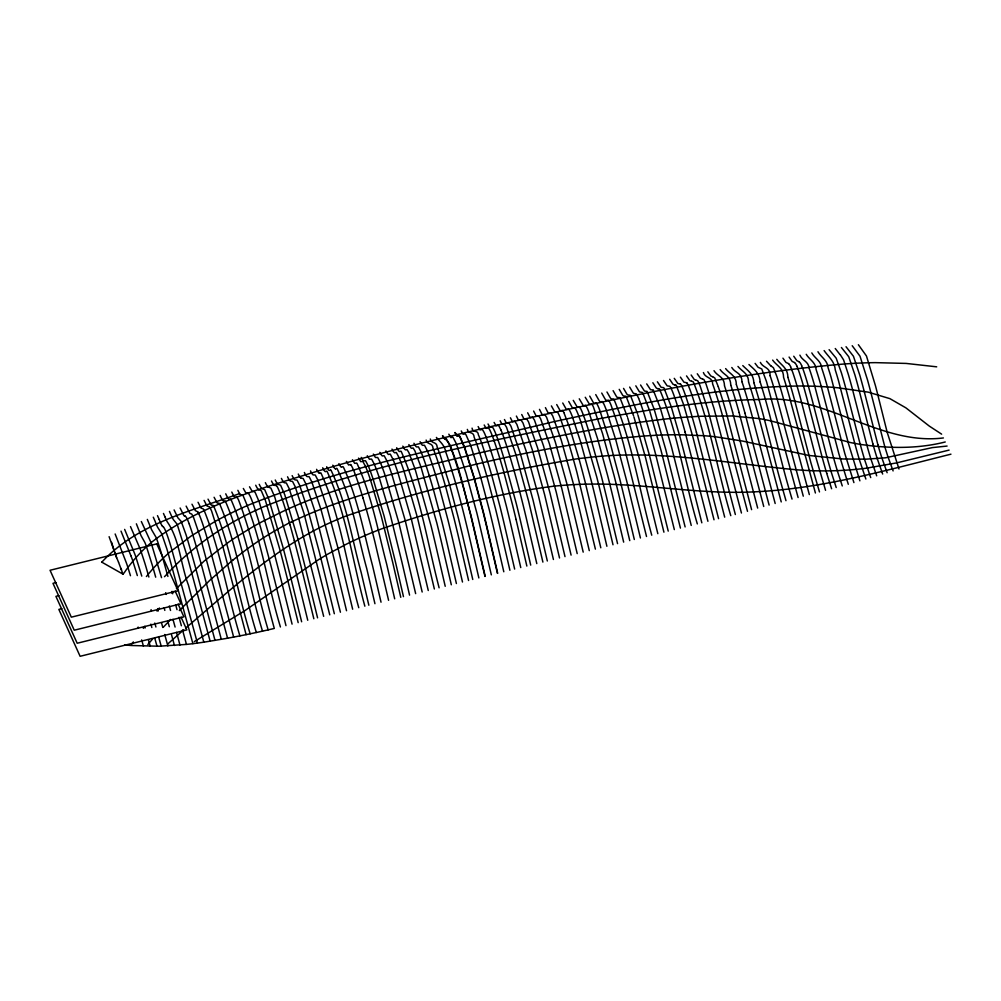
<?xml version="1.0" encoding="UTF-8"?>
<svg xmlns="http://www.w3.org/2000/svg" width="1001" height="1001" viewBox="0 0 1001 1001"><rect width="100%" height="100%" fill="white"/><g stroke="black" fill="none" stroke-linecap="round" stroke-linejoin="round"><path stroke-width="1.5" d="M123.861 573.248L126.051 570.095A148.336 140.165 -24.4 0 1 152.215 541.754C198.611 505.83 256.606 489.877 311.862 472.91C370.783 454.804 430.843 440.803 490.778 426.601C606.418 400.538 722.484 374.524 840.827 364.289A456.418 431.293 -24.4 0 1 875.249 362.637L906.13 363.426L936.698 366.829M131.832 644.043L133.333 641.929M143.281 628.34L144.857 626.276M101.614 562.374C137.5 523.285 191.529 510.96 239.602 493.593M147.835 644.519L152.878 638.688M172.122 593.343L173.849 591.416M164.502 576.701L177.027 563.726A276.364 261.161 -24.4 0 1 260.836 508.12M176.451 588.563L203.991 561.211L228.516 542.254A350.175 330.893 -24.4 0 1 238.225 535.76L251.526 527.602A304.842 288.063 -24.4 0 1 261.711 521.909L282.57 511.549A540.415 510.66 -24.4 0 1 293.193 506.731C352.127 481.031 415.678 468.893 477.74 453.29C541.516 439.026 605.63 425.488 670.683 418.456A516.228 487.812 -24.4 0 1 701.438 416.253L732.056 415.966L758.796 418.543A192.154 181.581 -24.4 0 1 770.032 420.695L850.575 442.567A209.622 198.073 -24.4 0 0 861.836 444.594C889.476 448.523 918.03 448.861 945.244 441.979M163.251 627.264L170.696 619.431M179.317 610.572L209.647 580.467L232.908 559.959M167.918 643.806L183.684 629.842M185.66 628.102C226.038 593.48 265.728 556.944 312.737 531.318M342.279 466.866L342.63 466.691A95.796 6.031 76.1 0 1 343.055 466.791A72.46 4.567 76.1 0 1 343.418 467.142C357.732 498.085 363.638 532.357 372.41 565.14A121.584 7.658 76.1 0 1 374.612 574.524L381.031 602.202M330.155 470.232L330.58 470.07M194.269 641.641L244.907 610.61L318.506 559.709A294.469 278.253 -24.4 0 1 328.478 553.741L345.47 544.632A350.513 331.218 -24.4 0 1 381.118 529.029C436.749 509.622 494.081 493.918 552.59 486.336A368.881 348.573 -24.4 0 1 590.94 484.096C646.058 483.37 700.675 494.919 755.855 491.766C822.322 488.576 886.748 470.157 950.95 454.179M291.616 521.896C347.56 495.095 408.683 482.069 468.268 466.103C525.738 452.214 583.921 440.828 642.93 436.136A406.944 384.547 -24.4 0 1 681.418 434.784L704.329 435.735A290.628 274.637 -24.4 0 1 715.778 436.836L742.254 441.016L808.883 455.455L843.105 458.996L866.178 459.159L885.322 457.832L932.406 447.597L947.096 446.058M484.959 576.451L471.884 520.357A144.357 9.097 76.1 0 0 470.445 514.439C465.19 493.18 459.321 472.047 452.164 451.351C450.675 443.368 446.459 440.59 442.467 435.848M446.121 438.951L444.669 439.051L442.742 435.773M260.76 507.957C369.432 463.989 485.197 441.904 599.624 418.668C652.577 409.021 705.968 400.325 759.909 399.512C825.037 393.055 878.903 445.908 943.417 437.95M658.17 388.788L658.808 388.626A88.063 5.543 76.1 0 1 659.471 389.014C677.652 432.069 684.146 479.266 697.322 523.923M657.995 388.851L656.331 388.05L652.865 382.745M674.999 384.947L675.587 384.872A84.547 5.33 76.1 0 1 676.263 385.347L683.52 404.329M674.824 385.01L672.947 384.184L669.656 379.254M55.993 582.569L52.978 583.32L74.249 630.205L180.968 603.803L175.162 591.015M58.921 595.608L55.918 596.358L77.19 643.243L183.896 616.841L178.09 604.053M61.849 608.658L58.846 609.396L80.118 656.293L186.824 629.879L181.031 617.091M949.098 450.1L896.633 462.9L866.365 468.205A325.212 307.307 -24.4 0 1 797.634 469.857C727.74 463.726 657.72 448.898 587.349 457.62A400.888 378.816 -24.4 0 0 575.888 458.984C497.484 472.084 419.519 490.165 344.494 516.591A282.107 266.579 -24.4 0 0 312.725 531.306M691.729 381.231L693.155 381.781A54.367 3.428 76.1 0 1 693.605 382.507C710.522 425.438 717.679 471.521 730.78 515.653M691.603 381.256L689.839 380.63L686.523 375.901M696.195 380.23L697.76 380.805L699.874 385.247L707.832 409.522L735.347 514.514M702.264 378.879L700.387 378.203L697.272 373.773M702.389 378.853L703.903 379.517L706.043 384.084L713.913 408.183L741.441 513.013M124.675 644.844L127.953 645.207A113.176 36.336 -12.7 0 0 131.444 645.507L158.934 646.221L186.461 644.406A161.661 51.914 -12.7 0 0 203.816 642.192L225.951 638.5A312.087 100.213 -12.7 0 0 239.89 635.885A293.255 94.157 -12.7 0 0 274.312 628.44C262.35 585.748 254.392 541.616 238.588 500.062A80.418 5.068 76.1 0 0 237.6 498.248L236.987 497.447A90.027 5.668 76.1 0 0 236.749 497.234L235.11 497.122A102.54 6.456 76.1 0 1 231.807 492.054M446.396 438.876C458.658 461.123 463.413 489.401 470.72 514.364A144.745 9.122 76.1 0 1 472.159 520.295L485.235 576.376M695.945 380.28L694.244 379.467L691.128 374.987M712.674 376.701L714.777 377.953L718.23 386.536M712.549 376.714L710.798 375.963L707.832 371.796M335.535 468.881L336.574 468.38A98.186 6.181 76.1 0 1 336.999 468.481C352.164 499.699 357.482 535.11 366.691 568.393A128.816 8.121 76.1 0 1 368.456 575.913L374.937 603.703M770.87 365.803L773.435 367.767L776.826 376.464A58.358 3.679 76.1 0 1 783.558 399.011L809.334 494.582M770.745 365.815L766.503 361.248M319.444 473.273L320.683 472.872A87.675 5.518 76.1 0 1 320.933 472.972C340.353 515.315 346.283 563.062 358.758 607.707M301.301 478.265L303.103 478.403L305.856 483.858L314.977 511.524L340.428 612.224M223.711 501.038L224.775 500.975A105.218 6.632 76.1 0 1 225.513 501.488C243.281 542.767 249.287 588.413 262.525 631.143M680.242 383.884L677.902 383.571L674.249 378.34M185.198 516.103L184.234 515.89A67.455 4.254 76.1 0 1 183.884 515.553L180.117 508.007M241.041 495.132L242.73 495.207A93.706 5.906 76.1 0 1 242.93 495.357C261.386 536.986 267.192 583.608 280.43 626.976M268.255 487.012L270.908 488.113L274.712 496.896L288.576 543.581A126.251 7.958 76.1 0 1 297.472 578.34L307.745 620.27M876.688 475.825L871.108 459.634A51.426 3.241 76.1 0 1 866.14 442.567L852.439 389.189A49.9 3.141 76.1 0 0 850.888 383.471A51.001 3.216 76.1 0 0 848.335 374.437L843.555 359.834L840.277 354.717M258.621 489.614L261.299 490.715L265.415 500.462L279.754 549.199A139.402 8.784 76.1 0 1 287.85 580.73L298.173 622.635M839.977 354.567L835.247 348.511M101.789 562.162L122.973 574.149M941.628 434.159L929.328 426.113L905.892 407.857L889.902 398.648L868.18 392.142L837.912 387.787A403.941 381.706 -24.4 0 0 799.661 385.986C716.065 387.174 633.808 404.404 552.414 421.997C450.813 446.796 347.072 465.603 249.612 504.604A355.893 336.298 -24.4 0 0 214.527 521.796L191.279 535.923L169.507 552.389A173.936 164.364 -24.4 0 0 146.409 576.538M799.198 361.786L796.909 360.735L793.743 356.231M794.544 362.5L792.191 361.461L789.076 357.057M276.351 485.585L274.374 485.347A111.937 7.057 76.1 0 1 271.509 481.006M788.613 363.626L785.973 362.437L782.932 358.17M346.384 461.373L348.586 465.015L350.175 464.539A77.202 4.867 76.1 0 1 350.6 464.727L350.775 464.889M163.451 527.014L162.225 525.925M653.328 390.315L660.084 407.382M197.71 511.761L195.333 510.648L191.979 504.216M209.797 507.507L210.548 508.808A77.678 4.892 76.1 0 1 211.686 511.273L223.01 547.159L246.108 634.647M714.001 370.695C717.767 376.714 724.286 376.288 724.499 385.785M720.157 369.582C724.173 375.45 730.517 375.538 730.768 385.047M703.403 372.547C705.43 378.553 712.537 376.676 712.674 384.121A84.484 5.318 76.1 0 1 713.713 386.962L715.415 391.954A67.33 4.242 76.1 0 1 723.222 418.255L733.933 459.959A194.72 12.262 76.1 0 0 735.422 465.815L747.509 511.348M725.625 368.593C729.729 374.036 736.21 375.413 736.323 384.371M731.794 367.505C735.285 373.273 741.891 372.56 741.929 381.669M680.392 377.127L683.958 382.194L686.711 382.757A63.501 4.004 76.1 0 1 687.011 383.083M737.962 366.429C742.116 371.659 748.498 373.185 748.56 382.032M742.78 365.578C747.672 370.658 753.465 373.573 753.841 382.632M748.948 364.502C754.128 369.469 759.671 372.935 760.147 382.057M663.513 380.493L667.167 385.873L669.456 386.211A84.584 5.33 76.1 0 1 670.119 386.661A59.284 3.729 76.1 0 1 670.557 387.299L670.945 388.013A74.812 4.717 76.1 0 1 685.159 432.332M657.382 381.794L661.11 387.324L663.325 387.6A86.511 5.455 76.1 0 1 663.988 388.013L671.07 406.268M646.709 383.896L650.537 389.714L652.727 389.965A86.048 5.418 76.1 0 1 653.315 390.302M806.23 354.304C809.509 359.797 815.69 362.212 816.14 369.669A50.726 3.191 76.1 0 1 819.819 381.469A49.187 3.103 76.1 0 1 821.058 385.748L838.913 453.979L848.297 484.284M799.887 355.13C802.114 360.548 808.608 361.449 809.083 368.068A50.688 3.191 76.1 0 1 813.325 381.206A48.824 3.078 76.1 0 1 814.839 386.424L833.032 455.893A58.859 3.704 76.1 0 0 837.824 472.322L842.266 485.948M817.967 351.751C821.245 357.445 827.502 360.285 828.077 367.717A48.461 3.053 76.1 0 1 831.005 377.014L847.559 440.115A80.18 5.055 76.1 0 0 848.523 443.756L859.884 480.83M811.811 352.915C814.877 358.533 821.208 360.898 821.733 368.18A48.999 3.091 76.1 0 1 825.462 380.03L825.913 381.581A45.083 2.84 76.1 0 1 827.201 386.136L844.781 453.428L853.916 482.607M824.111 350.6C828.49 356.844 834.634 361.311 835.259 369.907A48.699 3.066 76.1 0 1 838.475 380.63L853.978 440.39A59.835 3.766 76.1 0 0 858.02 455.03L858.583 456.969A46.096 2.903 76.1 0 0 859.621 460.473L865.865 479.054M776.789 359.321C781.155 365.19 787.8 367.98 787.875 377.202M829.103 349.662L836.185 358.183L841.378 372.735A49.637 3.128 76.1 0 1 844.306 382.845A47.635 3.003 76.1 0 1 845.782 388.238L859.434 441.366A53.916 3.391 76.1 0 0 864.776 460.172L870.72 477.602M772.647 360.097C776.914 366.103 783.458 367.717 783.57 377.339A57.145 3.604 76.1 0 1 790.127 399.537M760.36 362.4C763.2 368.23 770.345 366.929 770.094 375.7M755.104 363.376L758.095 367.279L761.761 368.969L766.466 381.494L798.097 497.522M640.552 384.985L644.469 391.053L646.959 391.391A68.481 4.317 76.1 0 1 647.172 391.554L654.041 408.883M580.292 408.02L579.929 407.432A74.662 4.705 76.1 0 0 579.179 406.619L577.652 407.282A88.538 5.581 76.1 0 1 577.202 407.057L573.248 400.35M841.416 347.497L848.735 356.719L854.854 374.749A51.364 3.241 76.1 0 1 857.482 384.146A50.063 3.153 76.1 0 1 859.083 390.14L872.847 443.793M846.033 346.734L853.44 356.256L859.734 374.987A51.602 3.253 76.1 0 1 862.424 384.647A50.125 3.153 76.1 0 1 864.063 390.84L877.877 444.707M852.201 345.72L860.009 356.206L867.517 379.955A56.919 3.591 76.1 0 1 870.958 392.892L884.584 445.908A33.734 2.127 76.1 0 0 885.347 448.498L887.599 455.655A65.828 4.142 76.1 0 0 888.162 457.344L893.105 470.933M635.81 385.823L639.088 391.266A139.577 8.796 76.1 0 0 639.639 391.942L642.429 392.505A58.609 3.691 76.1 0 1 642.817 392.993L649.424 410.16M858.37 344.707L866.466 356.006L875.487 385.835A62.8 3.954 76.1 0 1 877.289 392.78L886.423 429.254A51.914 3.266 76.1 0 0 887.374 432.882L899.011 468.994M629.667 387.074L632.957 392.605A137.112 8.634 76.1 0 0 633.595 393.393L636.286 393.856A57.42 3.616 76.1 0 1 636.686 394.319L638.638 398.323M623.548 388.401L626.826 393.994A135.61 8.546 76.1 0 0 627.564 394.882L630.167 395.245A58.321 3.679 76.1 0 1 630.555 395.683L637.549 413.826M619.219 389.339L622.509 394.97A135.223 8.521 76.1 0 0 623.323 395.958L625.838 396.221A58.871 3.704 76.1 0 1 626.226 396.659L633.545 415.715M613.1 390.665L616.378 396.358A134.259 8.458 76.1 0 0 617.292 397.447L619.719 397.622A59.685 3.754 76.1 0 1 620.094 398.023L627.327 416.691M606.969 391.992L610.26 397.747A132.582 8.346 76.1 0 0 611.161 398.861L613.588 399.011A61.349 3.866 76.1 0 1 613.963 399.386C632.269 442.705 639.326 490.027 651.739 535.197M601.726 393.055L604.817 398.586A128.353 8.083 76.1 0 0 605.58 399.662L605.755 399.862A145.533 9.172 76.1 0 0 606.543 400.45L608.395 400.187A62.938 3.966 76.1 0 1 608.983 400.838A66.216 4.167 76.1 0 1 610.96 404.93L615.64 418.018A78.091 4.917 76.1 0 1 616.816 421.634L618.468 426.952A88.889 5.606 76.1 0 1 623.398 443.781L646.521 536.498M595.733 394.594L599.073 400.525A131.832 8.308 76.1 0 0 600.575 401.927L602.152 401.501L603.703 403.728A73.436 4.63 76.1 0 1 605.98 409.146L615.865 440.115L626.451 480.042A121.108 7.633 76.1 0 1 628.941 490.165L640.415 537.987M589.739 396.121L592.942 401.876A121.859 7.683 76.1 0 0 594.456 403.365L596.02 402.852A70.621 4.454 76.1 0 1 596.784 403.653A72.41 4.567 76.1 0 1 598.473 407.007A70.996 4.467 76.1 0 1 599.799 410.335L609.634 441.041L619.944 479.754A113.689 7.157 76.1 0 1 622.935 491.891L634.321 539.489M585.247 397.272L589.439 404.204A107.407 6.769 76.1 0 0 589.877 404.417L591.428 403.878A73.636 4.642 76.1 0 1 593.38 406.881L602.502 433.408L614.264 476.288A109.122 6.869 76.1 0 1 618.443 493.168L629.754 540.628M579.254 398.811L583.32 405.618A96.184 6.056 76.1 0 0 583.758 405.843L585.297 405.23A74.512 4.692 76.1 0 1 585.723 405.593A75.338 4.742 76.1 0 1 587.725 409.271A73.01 4.605 76.1 0 1 589.038 412.5L597.685 439.089L607.857 476.426A103.666 6.532 76.1 0 1 612.424 494.844L623.661 542.129M568.743 401.489L572.459 407.97L574.599 407.657A76.276 4.805 76.1 0 1 575.35 408.471A78.503 4.942 76.1 0 1 578.578 415.54L579.779 418.806A93.819 5.906 76.1 0 1 580.755 421.584L596.659 476.664A95.983 6.044 76.1 0 1 601.889 497.785L613 544.769M562.737 403.015L566.353 409.409L568.468 409.059A78.866 4.967 76.1 0 1 570.87 413.013A76.376 4.817 76.1 0 1 572.159 416.141L580.643 441.979L591.003 479.779A92.68 5.843 76.1 0 1 595.407 497.535L606.894 546.271M563.851 412.525L569.857 428.29L578.153 455.88A76.226 4.805 76.1 0 1 585.21 482.332L600.8 547.785M402.79 446.158L404.504 448.999A156.494 9.86 76.1 0 0 405.03 449.537L405.48 449.824A131.619 8.296 76.1 0 0 405.868 449.874L407.007 449.587L408.833 452.502L415.215 469.519L431.131 526.126A108.408 6.832 76.1 0 1 435.397 543.881L445.22 586.298M556.719 404.554L560.235 410.835L562.349 410.448A80.831 5.093 76.1 0 1 563.851 412.525M408.871 444.582L410.585 447.46A139.952 8.821 76.1 0 0 411.937 448.273L413.088 447.96L414.902 450.9L420.946 466.904L436.786 522.847A108.721 6.844 76.1 0 1 441.504 542.379L451.313 584.784M413.951 443.255L415.665 446.158A137.3 8.646 76.1 0 0 417.004 446.921L418.443 446.896L420.92 451.689A98.774 6.219 76.1 0 1 427.139 468.981L429.166 475.4M373.335 454.091L375.488 457.545L377.49 457.444A67.542 4.254 76.1 0 1 377.877 457.795L380.342 462.562A95.208 5.993 76.1 0 1 385.41 476.276M420.032 441.679L421.959 444.832A136.411 8.596 76.1 0 0 423.073 445.307L424.512 445.282L427.002 450.087A106.469 6.707 76.1 0 1 428.04 452.64L428.603 454.079A96.083 6.056 76.1 0 1 432.857 466.303L435.26 473.861A82.958 5.23 76.1 0 1 436.624 478.353L438.576 484.985A97.034 6.119 76.1 0 1 440.215 490.703L447.973 520.045A118.518 7.47 76.1 0 1 449.399 525.875L450.838 531.831A104.567 6.582 76.1 0 1 452.677 539.614L462.487 582.019M551.388 405.905L554.979 412.274L557.031 411.761A80.055 5.043 76.1 0 1 558.696 414.276L559.071 415.065A75.375 4.742 76.1 0 1 560.16 417.617L568.218 441.579A102.565 6.456 76.1 0 1 572.722 457.069L575.575 467.367A66.767 4.204 76.1 0 1 577.026 472.822L595.395 549.136M367.267 455.743L369.432 459.221L371.409 459.071A68.055 4.292 76.1 0 1 371.809 459.434L374.274 464.189M426.126 440.09C427.352 445.257 432.745 442.204 433.07 448.486A107.295 6.757 76.1 0 1 434.121 451.038L435.247 454.004A86.324 5.443 76.1 0 1 436.499 457.47L437.85 461.436A109.497 6.894 76.1 0 1 438.939 464.739L441.341 472.334A82.395 5.193 76.1 0 1 442.717 476.814L444.669 483.458A102.74 6.469 76.1 0 1 446.308 489.151L454.066 518.531A124.712 7.858 76.1 0 1 455.505 524.374L457.407 532.307A101.051 6.369 76.1 0 1 458.783 538.1L468.593 580.505M430.292 439.014C431.506 444.206 436.899 441.053 437.237 447.384A107.908 6.794 76.1 0 1 438.275 449.937L439.414 452.902A83.571 5.268 76.1 0 1 440.34 455.455L448.836 482.407A107.245 6.757 76.1 0 1 450.475 488.088L458.245 517.479A129.217 8.146 76.1 0 1 459.684 523.348L461.586 531.268A99.324 6.256 76.1 0 1 462.95 537.062L472.76 579.466M361.198 457.382L363.376 460.91L365.34 460.71A68.656 4.329 76.1 0 1 365.74 461.061L368.205 465.815M455.18 432.545L457.032 435.798L458.959 435.535L459.922 436.398L464.864 447.935L474.274 477.89L483.195 511.298A143.343 9.034 76.1 0 1 484.346 516.003L485.685 521.559A99.737 6.281 76.1 0 1 486.486 524.912L497.697 573.285M454.904 432.62L456.756 435.86L458.683 435.598L459.647 436.474L464.589 448.01L473.999 477.952L482.907 511.361A144.97 9.134 76.1 0 1 484.071 516.078L485.41 521.634A98.924 6.231 76.1 0 1 486.211 524.987L497.422 573.36M436.373 437.424C440.365 442.179 444.607 444.995 446.096 452.952C453.253 473.623 459.084 494.732 464.339 515.953A136.662 8.609 76.1 0 1 465.778 521.859L467.692 529.767A96.809 6.094 76.1 0 1 469.056 535.56L478.853 577.952M358.521 458.108L360.71 461.649L362.675 461.436A69.031 4.354 76.1 0 1 363.063 461.786L365.54 466.529M198.035 502.264L201.013 508.095L202.677 508.721A93.118 5.868 76.1 0 1 203.841 509.697C220.308 550.237 227.29 594.093 239.89 635.885M461.248 430.956L463.113 434.246L465.04 433.908L465.991 434.772L470.307 444.582A76.326 4.805 76.1 0 1 471.246 447.184L479.867 474.637A110.46 6.957 76.1 0 1 481.506 480.367L489.289 509.809A131.431 8.283 76.1 0 1 490.44 514.476L491.779 520.045A94.569 5.956 76.1 0 1 492.592 523.41L503.803 571.771M352.452 459.747L354.654 463.338L356.606 463.063A69.895 4.404 76.1 0 1 356.994 463.425C371.584 495.157 377.765 530.23 386.599 563.851A113.639 7.157 76.1 0 1 388.325 571.296L394.682 598.823M467.317 429.379C468.468 434.459 473.736 430.855 474.186 437.349A94.882 5.981 76.1 0 1 475.225 439.889L476.376 442.905A77.265 4.867 76.1 0 1 477.302 445.52L482.595 461.786A84.772 5.343 76.1 0 1 483.971 466.366L485.96 473.123A101.514 6.394 76.1 0 1 487.625 478.916L495.395 508.333A119.732 7.545 76.1 0 1 496.534 512.962L497.885 518.531A91.704 5.781 76.1 0 1 498.686 521.896L509.897 570.27M204.079 500.387L206.982 505.993L208.709 506.594A96.672 6.094 76.1 0 1 209.772 507.444M448.823 434.184L450.913 437.625L452.59 437.174A70.495 4.442 76.1 0 1 453.028 437.424L455.805 442.655A107.345 6.757 76.1 0 1 456.694 444.819L466.066 473.21L476.739 512.562A146.459 9.222 76.1 0 1 478.265 518.793L491.328 574.862M249.512 486.774L252.114 491.178A133.208 8.396 76.1 0 0 252.527 491.466L254.204 491.516L255.305 492.717L259.171 501.814L273.073 548.823A137.475 8.659 76.1 0 1 274.111 552.777A158.571 9.985 76.1 0 1 282.032 583.596L292.079 624.136M243.331 488.463L245.783 492.805L248.486 493.556A82.77 5.218 76.1 0 1 249.036 494.231L249.925 495.795A71.672 4.517 76.1 0 1 256.056 512.525L258.696 521.096A86.837 5.468 76.1 0 1 263.426 537.537L270.32 563.325A204.554 12.888 76.1 0 1 275.175 582.294L285.973 625.638M208.033 499.149L211.061 504.829A79.93 5.03 76.1 0 0 211.524 505.23L212.662 505.205A97.735 6.156 76.1 0 1 213.651 505.98C230.793 546.846 237.124 591.616 250.162 633.808M472.059 428.14C472.76 433.583 477.852 429.029 478.428 434.947A91.354 5.756 76.1 0 1 479.954 438.576L480.518 440.027A79.767 5.03 76.1 0 1 482.044 444.219L487.337 460.548M500.9 429.892L499.199 426.451A87.65 5.518 76.1 0 0 498.235 425.275L496.046 425.888L494.094 422.409M214.089 497.272L217.017 502.715A86.136 5.43 76.1 0 0 217.48 503.09L218.756 503.103A99.725 6.281 76.1 0 1 219.582 503.741C237.137 544.782 243.105 590.064 256.356 632.494M186.136 506.106L189.79 513.188A68.393 4.304 76.1 0 0 190.127 513.488L191.742 514.076L193.631 517.63L200.4 537.6L227.577 638.2M174.099 509.922L177.978 517.917A67.255 4.242 76.1 0 0 178.341 518.293L181.206 521.433L185.998 534.622A54.93 3.466 76.1 0 1 187.237 538.613L190.19 548.686A141.441 8.909 76.1 0 1 196.083 569.719L215.015 640.415M169.457 511.386L170.846 514.489A104.267 6.569 76.1 0 0 171.884 516.866L173.436 519.732A67.643 4.267 76.1 0 0 173.799 520.145L176.902 523.936A52.052 3.278 76.1 0 1 177.615 525.663L187.412 557.057L210.147 641.216M163.463 513.45L165.002 516.866M157.495 515.653L159.209 519.456M153.291 517.204L155.117 521.296A45.007 2.84 76.1 0 0 155.818 523.16L157.495 527.001A64.014 4.029 76.1 0 0 158.158 528.078L161.661 533.608L166.779 548.623A48.411 3.053 76.1 0 1 167.88 552.327L192.905 643.668M147.322 519.394L151.576 529.667L156.056 537.337A52.565 3.316 76.1 0 1 156.869 539.476A56.319 3.554 76.1 0 1 162.587 557.419L167.905 576.426M141.341 521.534L151.164 542.88L161.536 577.64M136.374 523.811L141.041 535.635L144.77 542.292A50.263 3.166 76.1 0 1 146.159 545.72L152.315 565.265A119.219 7.508 76.1 0 1 155.693 577.177M130.505 526.601L139.489 547.434A52.553 3.316 76.1 0 1 140.941 551.163L144.92 563.388A66.617 4.192 76.1 0 1 147.96 573.798L148.874 577.064M124.65 529.391L134.209 552.59A52.115 3.278 76.1 0 1 135.723 556.594L141.779 576.113M121.008 531.131L130.931 555.78M115.153 533.983L125.688 561.123A49.124 3.091 76.1 0 1 127.315 565.59L130.468 575.7M109.109 536.686L116.617 557.607M478.128 426.564L480.042 429.942L482.082 429.442A79.955 5.043 76.1 0 1 482.87 430.23L484.046 432.307A83.909 5.28 76.1 0 1 488.1 442.542M688.563 386.048L687.462 383.783A56.194 3.541 76.1 0 0 687.011 383.095M484.196 424.987L486.123 428.403L488.15 427.815A83.208 5.243 76.1 0 1 488.613 428.19A83.008 5.23 76.1 0 1 494.156 440.878M488.025 423.986L489.964 427.427L492.167 426.901A84.96 5.355 76.1 0 1 494.369 430.518A81.319 5.118 76.1 0 1 497.998 439.839L500.087 446.058A100.425 6.331 76.1 0 1 503.766 457.782L516.203 503.29A85.348 5.38 76.1 0 1 520.057 519.106L530.705 565.115M392.905 459.184L390.428 454.404A66.567 4.192 76.1 0 0 390.04 454.054L389.051 454.366A117.58 7.407 76.1 0 1 385.923 450.8M790.715 367.004L792.817 372.572A55.418 3.491 76.1 0 1 801.238 401.063L814.001 450.488A122.735 7.733 76.1 0 0 815.189 454.98L825.55 490.327M118.518 562.174L116.391 557.044A50.313 3.166 76.1 0 1 114.965 553.053L114.877 552.777M118.581 562.337L122.873 573.848M500.137 420.795L501.964 424.224L504.316 423.711L506.506 427.227L515.94 454.704L528.628 501.251L542.892 562.099M504.466 419.532L506.368 423.148L508.771 422.697L510.973 426.238L520.407 453.728L533.083 500.262L547.334 560.998M510.422 417.805L512.412 421.671L514.814 421.258L516.879 424.399L526.113 450.976L538.475 495.995L553.428 559.496M516.378 416.066L518.468 420.182L520.933 419.869L523.01 423.048L532.269 449.699L544.619 494.682L559.521 557.982M545.42 407.632L548.235 413.163L550.925 413.163L552.715 415.953L561.236 440.077L573.698 484.934L589.289 550.625M539.476 409.359L542.179 414.652L544.707 414.489L546.584 417.304L555.267 441.929L567.492 485.973L583.195 552.127M533.621 411.061L536.223 416.116L538.688 415.853L540.553 418.643L549.436 443.868L561.749 488.325L577.202 553.616M527.665 412.787L530.167 417.592L532.557 417.242L534.421 420.007L543.505 445.858L556.256 492.192L571.096 555.117M521.721 414.514L523.898 418.843L526.526 418.681L528.515 421.834L537.575 447.847L550.125 493.506L565.002 556.631M887.136 472.71L881.793 457.682A48.649 3.066 76.1 0 1 877.877 444.769M882.657 474.049L877.439 459.171M189.239 524.049L191.579 530.843A50.488 3.178 76.1 0 1 192.768 534.609L195.883 545.12A126.038 7.945 76.1 0 1 201.376 564.639L221.296 639.326M121.021 568.468L121.509 569.844M488.1 442.555L490.19 448.748A111.436 7.02 76.1 0 1 491.341 452.339L493.418 458.959A88.576 5.581 76.1 0 1 498.498 476.338L506.256 505.705A92.305 5.818 76.1 0 1 509.972 520.983L520.758 567.58M494.169 440.903L496.258 447.097A108.133 6.807 76.1 0 1 497.422 450.713L499.499 457.382A87.125 5.493 76.1 0 1 503.953 472.522L512.349 504.216A87.663 5.518 76.1 0 1 516.066 519.469M836.21 487.537L831.531 472.96A62.675 3.954 76.1 0 1 826.413 455.03L812.712 402.027A71.371 4.492 76.1 0 0 811.11 396.033L808.27 385.823A47.748 3.003 76.1 0 0 806.806 380.843A50.55 3.178 76.1 0 0 802.414 367.58A47.723 3.003 76.1 0 0 801.713 365.853M831.606 488.738L826.713 473.285M404.229 471.871L417.48 517.73L434.359 588.988M398.16 473.523L411.398 519.319L428.265 590.502M391.917 474.649L405.105 520.07L422.172 592.016M385.448 476.413L398.848 522.722L415.653 593.631M379.379 478.078L390.453 515.502L401.914 562.049A135.323 8.521 76.1 0 1 403.19 567.592L409.559 595.132M370.645 480.455L381.394 516.679L392.692 562.349A122.66 7.733 76.1 0 1 394.419 569.782L400.775 597.309M114.514 551.701L114.277 550.95M122.81 573.686L123.023 574.311M660.472 408.621L671.546 447.159L691.228 525.425M654.429 410.11L665.778 449.637L685.122 526.939M649.824 411.373L661.123 450.75L680.43 528.103M637.937 415.027L649.536 455.605L668.23 531.118M627.715 417.88L639.489 459.096L657.832 533.683M819.481 491.916L810.823 462.487L794.544 399.937A56.506 3.554 76.1 0 0 787.9 377.339M633.933 416.929L645.457 457.307L663.926 532.182M815.402 492.993L790.127 399.562M671.483 407.545L680.267 437.938A93.794 5.906 76.1 0 1 684.534 454.266L701.826 522.81M683.933 405.668L692.867 436.999L714.013 519.794M803.277 496.171L777.001 398.461A59.972 3.779 76.1 0 0 770.069 375.6M362.975 497.897L366.191 508.883A68.018 4.279 76.1 0 1 372.597 532.745L373.598 536.674A61.874 3.904 76.1 0 1 375.05 542.542L388.588 600.325M785.973 500.688L779.166 476.576A100.513 6.331 76.1 0 1 777.539 470.52L763.25 414.94A70.195 4.417 76.1 0 0 753.866 382.782M781.23 501.926L758.12 414.439A69.344 4.367 76.1 0 0 748.598 382.207M775.174 503.503L751.538 413.801A68.431 4.317 76.1 0 0 741.979 381.881M137.337 575.575L132.482 559.972A50.413 3.178 76.1 0 0 130.931 555.805M769.106 505.092L744.957 413.163M763.725 506.493L739.113 412.6M757.669 508.083L732.594 412.212M290.052 524.837L294.307 540.452M150.25 646.283L148.423 639.752M751.601 509.659L726.526 413.551M157.032 646.296L154.642 637.712M138.113 627.064L138.401 628.102M151.076 609.647L151.389 610.735M154.805 623.047L155.906 627.001M144.782 626.676L145.145 627.99M141.679 639.902L143.431 646.208M172.96 619.269L175.1 627.064M157.582 608.621L158.233 610.998M161.511 622.81L162.8 627.502M158.596 636.749L161.211 646.208M150.888 624.136L151.827 627.539M172.009 591.353L172.672 593.781M186.461 644.406L182.52 629.967M165.678 592.692L166.166 594.456M170.533 610.46L169.319 606.018M164.076 607.657L164.827 610.385M167.818 621.296L169.307 626.714M171.534 634.797L174.449 645.507M164.727 634.496L167.868 645.933M724.686 517.154L702.827 432.144A72.56 4.567 76.1 0 0 688.6 386.261M197.435 643.08L171.759 549.374A57.007 3.591 76.1 0 0 164.765 529.091L164.314 528.265A79.767 5.03 76.1 0 0 163.451 527.014M175.663 604.767L177.002 609.672M179.066 617.279L181.369 625.75M179.967 645.044L176.551 632.394M718.58 518.668L696.396 432.169M685.147 432.219L707.92 521.296M203.816 642.192L188.438 585.135C180.818 565.152 179.83 540.803 167.968 522.885A73.849 4.655 76.1 0 1 164.977 516.804M297.81 538.576L284.772 494.782L280.63 485.247L278.14 484.346A112.663 7.095 76.1 0 1 275.25 480.005M233.658 637.074L206.719 536.774A67.618 4.254 76.1 0 0 197.735 511.849M674.336 529.604L655.517 453.916A81.569 5.143 76.1 0 0 638.688 398.573M268.168 629.867C255.167 587.249 248.648 540.115 230.968 499.449A109.071 6.869 76.1 0 0 230.318 499.036L229.179 499.086A104.529 6.582 76.1 0 1 225.738 493.806M313.839 618.768L302.39 571.884A121.897 7.683 76.1 0 0 294.307 540.477M301.639 621.771L291.041 578.716A132.532 8.346 76.1 0 0 282.945 547.172L268.781 499.174L264.714 489.677L262.124 488.688A109.697 6.907 76.1 0 1 259.221 484.309M617.554 543.643L606.393 496.521A98.961 6.231 76.1 0 0 601.451 476.564L588.338 429.767A81.894 5.155 76.1 0 0 580.292 407.983M352.652 609.209L337.9 547.785L327.415 508.871L317.968 480.367L315.24 475L313.388 474.924A101.677 6.406 76.1 0 1 310.498 470.895M346.534 610.723L331.894 550.037L321.183 510.185L311.899 482.119L309.159 476.701L307.357 476.601A104.279 6.569 76.1 0 1 304.367 472.472M334.334 613.726L319.332 552.001L308.646 512.462L299.574 485.072L297.059 480.13L295.157 479.892A110.535 6.957 76.1 0 1 292.154 475.625M329.767 614.852L304.016 513.526L295.082 486.499L292.53 481.418L290.678 481.118A112.062 7.057 76.1 0 1 287.55 476.801M323.661 616.353L298.135 516.015L289.064 488.413L286.336 482.995L284.409 482.745A112.95 7.12 76.1 0 1 281.406 478.39M317.567 617.855L305.856 569.844A116.366 7.332 76.1 0 0 297.823 538.601M403.466 596.646L397.097 569.106A124.537 7.845 76.1 0 0 395.595 562.625L384.059 515.94L373.31 479.729A95.47 6.019 76.1 0 0 368.18 465.678M368.831 605.217L362.299 577.289A141.379 8.909 76.1 0 0 361.198 572.597C351.839 538.488 346.321 502.302 331.018 470.22A96.759 6.094 76.1 0 0 330.58 470.082M364.852 606.193C352.602 561.423 346.384 513.801 327.064 471.333A96.809 6.094 76.1 0 0 326.626 471.183L325.513 471.609A96.784 6.094 76.1 0 1 322.71 467.767M516.066 519.469L526.851 566.065M439.114 587.812C427.264 542.367 420.332 494.682 401.226 451.489A66.516 4.192 76.1 0 0 400.838 451.151L399.787 451.489A126.038 7.945 76.1 0 1 396.696 447.747M536.799 563.601L526.151 517.605A80.593 5.08 76.1 0 0 514.577 472.472A75.213 4.742 76.1 0 0 513.375 468.255L510.335 457.845A99.499 6.269 76.1 0 0 505.793 443.33L504.054 438.188A80.105 5.043 76.1 0 0 500.9 429.879M514.652 569.081L503.591 521.308A90.415 5.693 76.1 0 0 501.964 514.564L501.288 511.774A112.112 7.057 76.1 0 0 500.15 507.182L492.392 477.79A90.853 5.718 76.1 0 0 487.337 460.535M456.393 583.533L446.584 541.116A109.71 6.907 76.1 0 0 441.879 521.571L434.134 492.254A87.7 5.531 76.1 0 0 429.166 475.387M156.969 611.023A574.411 542.78 -24.4 0 1 159.459 608.02M233.008 560.06A299.124 282.657 -24.4 0 1 291.541 521.759M113.951 549.974A40.866 2.578 76.1 0 1 113.764 549.361M113.701 549.149A38.451 2.427 76.1 0 1 111.637 542.342M877.427 459.121A49.8 3.141 76.1 0 1 872.847 443.831M799.273 362.074A86.436 5.443 76.1 0 1 801.651 365.565M788.663 363.826A86.949 5.48 76.1 0 1 790.652 366.741M826.738 473.398A68.431 4.317 76.1 0 1 821.245 453.741L807.569 400.888A56.431 3.554 76.1 0 0 801.839 380.468A50.626 3.191 76.1 0 0 797.297 367.154A48.361 3.041 76.1 0 0 796.909 366.216M794.606 362.762A89.327 5.631 76.1 0 1 796.846 365.953M792.029 499.074A91.604 5.768 76.1 0 1 785.672 476.914L785.159 475.037A79.605 5.018 76.1 0 1 783.708 469.607L769.957 416.153A69.782 4.392 76.1 0 0 760.134 381.969M736.373 384.597A67.48 4.254 76.1 0 1 744.944 413.063M718.28 386.774A69.532 4.379 76.1 0 1 726.513 413.413M724.561 386.111A70.158 4.417 76.1 0 1 732.582 412.074M730.83 385.322A67.73 4.267 76.1 0 1 739.101 412.425M696.396 432.232A72.935 4.592 76.1 0 0 681.731 385.885L681.306 385.06A58.233 3.666 76.1 0 0 680.868 384.397A79.117 4.98 76.1 0 0 680.242 383.909M391.891 474.499A95.245 6.006 76.1 0 0 386.811 460.698L384.359 456.043A67.067 4.229 76.1 0 0 383.971 455.693L382.282 455.981L380.793 454.166A96.584 6.081 76.1 0 1 379.829 452.339M392.867 459.034A96.346 6.069 76.1 0 1 398.135 473.373M404.191 471.709A96.058 6.056 76.1 0 0 398.949 457.432L396.496 452.777A66.129 4.167 76.1 0 0 396.108 452.427L395.12 452.727A121.859 7.683 76.1 0 1 391.979 449.086M374.249 464.051A95.195 5.993 76.1 0 1 379.354 477.94M350.725 464.677A93.656 5.906 76.1 0 1 363.013 498.135M365.515 466.403A95.52 6.019 76.1 0 1 370.633 480.367M329.442 470.432A95.308 6.006 76.1 0 1 326.689 466.754M335.51 468.756A93.131 5.868 76.1 0 1 332.795 465.19M341.566 467.092A90.953 5.731 76.1 0 1 338.889 463.626M319.432 473.185A99.124 6.244 76.1 0 1 316.604 469.331M301.213 478.203A107.044 6.744 76.1 0 1 298.273 474.049M268.23 486.949A111.011 6.994 76.1 0 1 265.365 482.657M276.276 485.285A78.679 4.955 76.1 0 1 290.065 524.937M258.596 489.527A107.92 6.794 76.1 0 1 255.73 485.222M240.941 494.982A100.938 6.356 76.1 0 1 237.875 490.315M223.673 501.151A105.881 6.669 76.1 0 1 220.145 495.42M185.235 516.241A73.336 4.617 76.1 0 1 189.189 523.786M162.212 525.863A61.599 3.879 76.1 0 1 159.222 519.519M156.757 543.868L50.05 570.27L71.321 617.167L178.028 590.765L156.757 543.868"/></g></svg>
